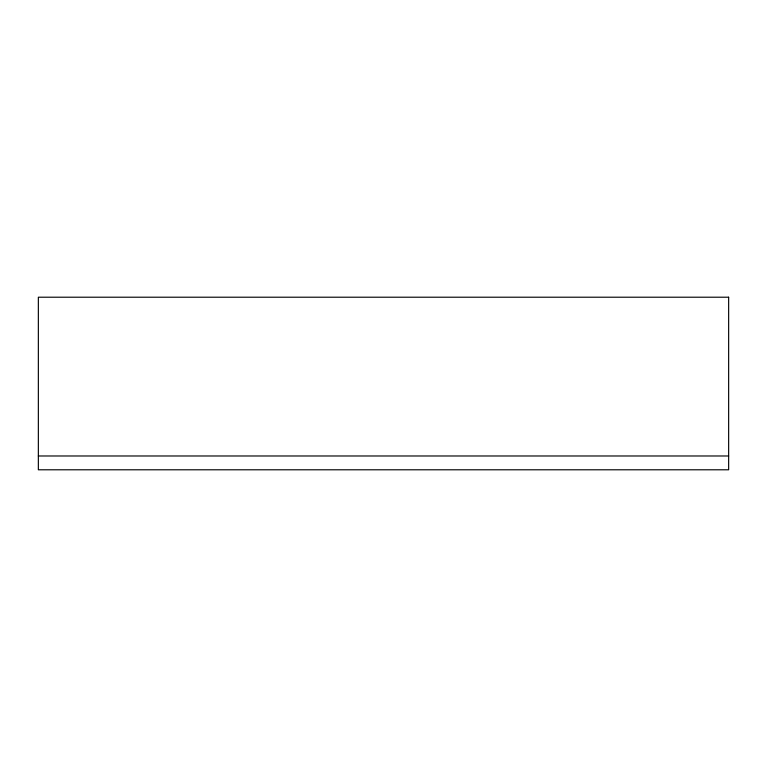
<?xml version="1.0" encoding="UTF-8"?>
<svg xmlns="http://www.w3.org/2000/svg" width="767" height="767" viewBox="0 0 767 767"><rect width="100%" height="100%" fill="white"/><g stroke="black" fill="none" stroke-linecap="round" stroke-linejoin="round"><path stroke-width="1.15" d="M38.35 455.982L728.65 455.982M728.65 297.212L38.35 297.212L38.35 469.788L728.65 469.788L728.65 297.212"/></g></svg>
